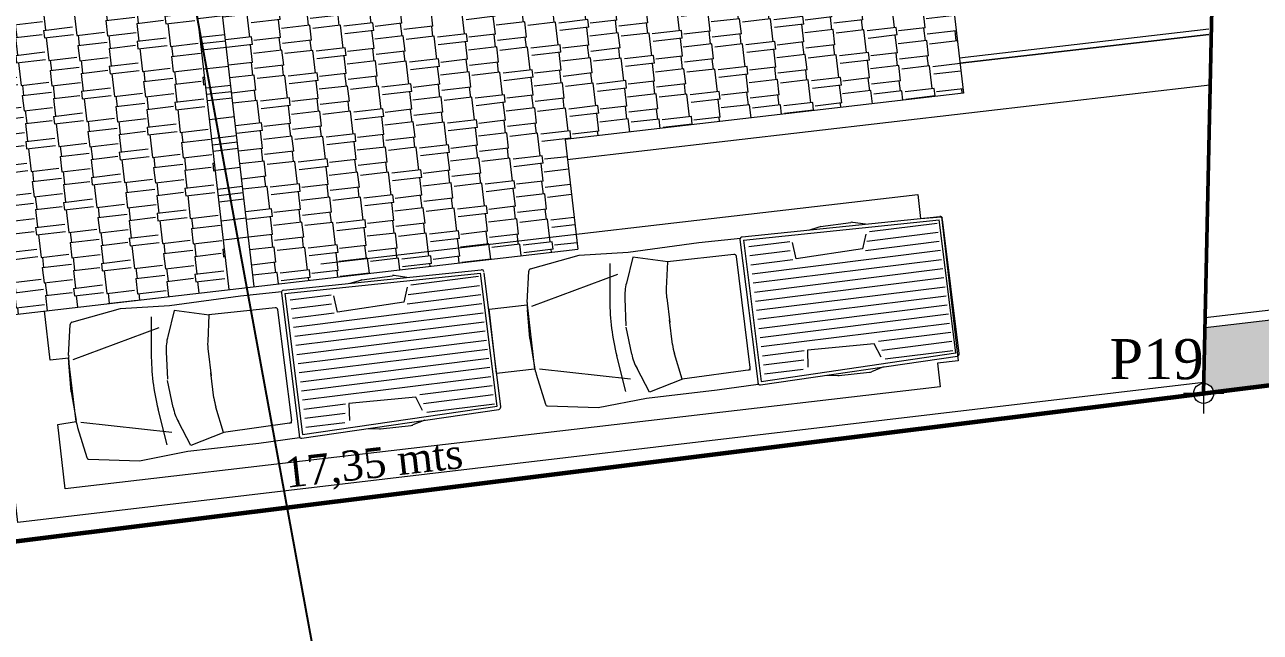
# Model space of a CAD drawing. Header units: metres. Extents: x 2 to 659295185, y -28 to 1124222152.
# Drawn here: x 658238 to 658250.33, y 1124108.03 to 1124114.09 of the extents above; entities that cross this region are included whole.
import ezdxf

# ---------------------------------------------------------------- set-up
doc = ezdxf.new("R2010")
doc.units = ezdxf.units.M
doc.header["$MEASUREMENT"] = 0
for name, color, linetype, lineweight in [('area verde', 76, 'CONTINUOUS', 13), ('DPIC_Brocal', 7, 'CONTINUOUS', 13), ('DPIC_Poligonal P5', 34, 'CONTINUOUS', 50), ('mobiliario', 252, 'CONTINUOUS', 13)]:
    doc.layers.add(name, color=color, linetype=linetype, lineweight=lineweight)
doc.layers.add('DPIC_Cotas', color=7, linetype='CONTINUOUS')
doc.layers.add('Parcelas', color=140, linetype='CONTINUOUS')
doc.layers.add('DPIC_Poligonal', color=7, linetype='CONTINUOUS', lineweight=60, true_color=0xc3472d)
doc.layers.add('DPIC_Poligonal General', color=7, linetype='CONTINUOUS', lineweight=50, true_color=0x008fc5)
doc.styles.add('ESTILO2', font='times.ttf')
doc.styles.add('TextBookAntig', font='ANTQUAB.TTF', dxfattribs={"height": 3})

# ---------------------------------------------------------------- blocks, each defined once
blk = doc.blocks.new('Carro-03')
at = {"layer": 'mobiliario', "lineweight": 5}
for p, q in [((129.614, 186.044), (129.07, 186.003)), ((130.169, 185.963), (129.614, 186.044)), ((125.568, 185.913), (125.58, 184.417)), ((127.797, 186.004), (125.592, 185.939)), ((127.785, 185.966), (125.606, 185.901)), ((125.606, 185.901), (125.619, 184.417)), ((126.421, 185.964), (126.558, 186.001)), ((126.921, 186.002), (126.579, 186.004)), ((127.052, 185.982), (126.932, 186.001)), ((127.738, 185.889), (127.305, 185.885)), ((127.799, 184.39), (127.785, 185.966)), ((128.279, 186.005), (127.823, 185.992)), ((127.837, 184.378), (127.823, 185.992)), ((129.07, 186.003), (128.279, 186.005)), ((128.65, 185.84), (129.028, 185.941)), ((129.028, 185.941), (129.135, 185.667)), ((129.288, 185.906), (129.343, 185.5)), ((130.253, 185.601), (130.19, 185.942)), ((126.389, 185.877), (125.633, 185.871)), ((126.415, 185.776), (125.634, 185.769)), ((126.433, 185.854), (126.491, 185.697)), ((127.235, 185.683), (127.252, 185.869)), ((127.738, 185.787), (127.289, 185.783)), ((127.887, 185.798), (127.898, 184.559)), ((127.888, 185.824), (128.652, 185.842)), ((128.652, 185.842), (128.704, 185.551)), ((129.222, 185.775), (130.212, 185.549)), ((126.441, 185.674), (125.635, 185.668)), ((126.491, 185.697), (127.235, 185.683)), ((127.739, 185.686), (127.273, 185.682)), ((127.74, 185.584), (125.636, 185.566)), ((127.741, 185.482), (125.637, 185.464)), ((129.175, 185.501), (129.203, 185.197)), ((130.278, 185.199), (130.262, 185.52)), ((127.742, 185.381), (125.638, 185.363)), ((128.714, 185.446), (128.715, 185.17)), ((127.743, 185.279), (125.639, 185.261)), ((128.718, 184.926), (128.715, 185.201)), ((130.278, 185.199), (130.268, 184.878)), ((127.744, 185.178), (125.639, 185.16)), ((127.745, 185.076), (125.64, 185.058)), ((129.18, 184.879), (129.203, 185.183)), ((127.745, 184.974), (125.641, 184.956)), ((127.746, 184.873), (125.642, 184.855)), ((128.664, 184.529), (128.711, 184.821)), ((129.232, 184.606), (130.218, 184.848)), ((129.3, 184.475), (129.348, 184.883)), ((130.26, 184.797), (130.203, 184.455)), ((127.747, 184.771), (125.643, 184.753)), ((126.467, 184.659), (125.644, 184.652)), ((126.5, 184.637), (127.244, 184.663)), ((127.244, 184.663), (127.264, 184.478)), ((127.748, 184.67), (127.281, 184.666)), ((129.041, 184.436), (129.143, 184.712)), ((126.442, 184.557), (125.645, 184.55)), ((126.445, 184.478), (126.5, 184.637)), ((127.749, 184.568), (127.299, 184.564)), ((127.923, 184.534), (128.664, 184.529)), ((128.661, 184.531), (129.041, 184.436)), ((127.811, 184.352), (125.606, 184.379)), ((127.799, 184.39), (125.619, 184.417)), ((126.401, 184.455), (125.646, 184.448)), ((127.75, 184.466), (127.292, 184.462)), ((129.084, 184.375), (128.293, 184.359)), ((129.629, 184.343), (129.084, 184.375)), ((130.182, 184.434), (129.629, 184.343)), ((126.435, 184.369), (126.572, 184.333)), ((126.935, 184.339), (126.593, 184.331)), ((127.066, 184.361), (126.947, 184.34)), ((128.293, 184.359), (127.83, 184.365))]:
    blk.add_line(p, q, dxfattribs=at)
for centre, radius, start, end in [((125.593, 185.914), 0.0254, 91.6879, 180.4916), ((126.578, 185.928), 0.0762, 89.6519, 105.465), ((126.92, 185.926), 0.0762, 80.9436, 89.6519), ((127.798, 185.979), 0.0254, 0.4916, 91.6879), ((130.165, 185.938), 0.0254, 10.3886, 81.6754), ((127.913, 185.799), 0.0254, 91.407, 180.5524), ((128.568, 185.445), 0.61, 5.2315, 21.382), ((128.104, 185.443), 0.61, 0.2551, 10.1539), ((126.927, 185.171), 2.438, 353.2287, 7.7545), ((129.653, 185.491), 0.61, 2.7684, 10.3886), ((128.109, 184.918), 0.61, 350.8293, 0.7282), ((128.572, 184.924), 0.61, 339.6012, 355.7517), ((129.658, 184.897), 0.61, 350.5946, 358.2148), ((127.923, 184.559), 0.0254, 180.4309, 269.5762), ((125.606, 184.405), 0.0254, 180.4916, 269.2954), ((127.812, 184.378), 0.0254, 269.2954, 0.4916), ((130.178, 184.459), 0.0254, 279.3078, 350.5946), ((126.591, 184.407), 0.0762, 255.5182, 271.3314), ((126.933, 184.415), 0.0762, 271.3314, 280.0397)]:
    blk.add_arc(centre, radius, start, end, dxfattribs=at)
blk = doc.blocks.new('*U1478')
at = {"layer": 'DPIC_Poligonal P5', "linetype": 'Continuous', "lineweight": 0}
for p, q in [((1.34, -0.139), (1.34, -0.539)), ((1.54, -0.339), (1.14, -0.339))]:
    blk.add_line(p, q, dxfattribs=at)
blk.add_circle((1.34, -0.339), 0.1, dxfattribs=at)
at = {"layer": 'DPIC_Poligonal P5', "color": 18, "lineweight": 0, "insert": (0.4, 0), "char_height": 0.4, "attachment_point": 4, "style": 'ESTILO2'}
blk.add_mtext('P19', dxfattribs=at)

msp = doc.modelspace()

# ---------------------------------------------------------------- hatches: boundary and pattern name
at = {"layer": 'area verde', "lineweight": 0}
h = msp.add_hatch(dxfattribs=at)
h.set_pattern_fill('AR-SAND', color=256, scale=0.08, angle=6.62621, style=0)
h.set_pattern_definition([(44.126207972, (2.38171, -3.75059), (-0.022792935697, 0.152534708451), [0, -0.1216, 0, -0.136, 0, -0.13]), (14.126207972, (2.38171, -3.75059), (0.114584241676, 0.240600928426), [0, -0.0656, 0, -0.1096, 0, -0.042]), (334.126207972, (2.28397, -3.76194), (0.247414932823, 0.02919734577), [0, -0.04, 0, -0.144, 0, -0.188]), (324.126207972, (2.28397, -3.76194), (0.230781569816, 0.097495543576), [0, -0.02, 0, -0.0944, 0, -0.108])])
h.paths.add_polyline_path([(658256.0657, 1124116.2494), (658255.6656, 1124116.2494), (658255.5967, 1124113.1439, -0.3738341), (658254.1848, 1124111.5905), (658249.7746, 1124111.0694), (658249.7626, 1124110.5127, -0.3725014), (658249.8596, 1124110.425), (658255.9533, 1124111.1835)])
at = {"layer": 'DPIC_Poligonal P5', "lineweight": 0}
h = msp.add_hatch(dxfattribs=at)
h.set_pattern_fill('AR-RSHKE', color=256, scale=0.001, angle=96.62621, style=0)
h.set_pattern_definition([(96.6262, (658247.49183, 1124112.31497), (-0.377503, 0.608202), [0.1524, -0.127, 0.1778, -0.0762, 0.2286, -0.1016]), (96.6262, (658247.46163, 1124112.46488), (-0.377503, 0.608202), [0.127, -0.4826, 0.1016, -0.1524]), (96.6262, (658247.458, 1124112.7713), (-0.377503, 0.608202), [0.0762, -0.7874]), (186.6262, (658247.49183, 1124112.31497), (-0.277851, -0.249629), [0.2921, -0.9271]), (186.6262, (658247.47425, 1124112.46635), (-0.277851, -0.249629), [0.28575, -0.93345]), (186.6262, (658247.4596, 1124112.5925), (-0.277851, -0.249629), [0.2667, -0.9525]), (186.6262, (658247.458, 1124112.77131), (-0.277851, -0.249629), [0.2921, -0.9271]), (186.6262, (658247.4492, 1124112.847), (-0.277851, -0.249629), [0.2921, -0.9271]), (186.6262, (658247.4039, 1124113.07188), (-0.277851, -0.249629), [0.2794, -0.9398])])
h.paths.add_polyline_path([(658241.4648, 1124115.2229), (658241.0011, 1124114.8782), (658240.9344, 1124115.4522)], flags=16)
h.paths.add_polyline_path([(658245.2335, 1124120.0561), (658239.3702, 1124119.375), (658240.2876, 1124111.4781), (658243.5159, 1124111.8531), (658243.3889, 1124112.9457), (658247.3649, 1124113.4076), (658246.9668, 1124116.8346), (658245.6258, 1124116.6788)])
h = msp.add_hatch(dxfattribs=at)
h.set_pattern_fill('AR-RSHKE', color=256, scale=0.001, angle=276.62621, style=0)
h.set_pattern_definition([(276.6262, (658240.03924, 1124111.44922), (0.377503, -0.608202), [0.1524, -0.127, 0.1778, -0.0762, 0.2286, -0.1016]), (276.6262, (658240.06944, 1124111.2993), (0.377503, -0.608202), [0.127, -0.4826, 0.1016, -0.1524]), (276.6262, (658240.07308, 1124110.99287), (0.377503, -0.608202), [0.0762, -0.7874]), (6.6262, (658240.03924, 1124111.44922), (0.277851, 0.249629), [0.2921, -0.9271]), (6.6262, (658240.05683, 1124111.29784), (0.277851, 0.249629), [0.28575, -0.93345]), (6.6262, (658240.07148, 1124111.17169), (0.277851, 0.249629), [0.2667, -0.9525]), (6.6262, (658240.07308, 1124110.99287), (0.277851, 0.249629), [0.2921, -0.9271]), (6.6262, (658240.08187, 1124110.91718), (0.277851, 0.249629), [0.2921, -0.9271]), (6.6262, (658240.12717, 1124110.6923), (0.277851, 0.249629), [0.2794, -0.9398])])
h.paths.add_polyline_path([(658238.2517, 1124114.8497), (658238.7154, 1124115.1944), (658238.7821, 1124114.6204)], flags=16)
h.paths.add_polyline_path([(658239.1219, 1124119.3461), (658235.3969, 1124118.9134), (658235.7546, 1124115.8341), (658234.9103, 1124115.736), (658235.47, 1124110.9184), (658240.0392, 1124111.4492)])
h = msp.add_hatch(dxfattribs=at)
h.set_pattern_fill('PLASTI', color=256, scale=0.08, angle=186.62621, style=0)
h.set_pattern_definition([(186.626, (658240.2299, 1124111.97473), (0.05862, -0.504607), []), (186.626, (658240.2372, 1124111.91165), (0.05862, -0.504607), []), (186.626, (658240.24453, 1124111.8486), (0.05862, -0.504607), []), (186.626, (658240.2665, 1124111.65935), (0.05862, -0.504607), [])])
h.paths.add_polyline_path([(658239.9815, 1124111.9459), (658240.2299, 1124111.9747), (658239.4135, 1124119.0025), (658239.1652, 1124118.9736)])

# ---------------------------------------------------------------- linework, layer by layer
at = {"layer": 'DPIC_Brocal', "lineweight": 5}
for p, q in [((658249.7768, 1124111.1703), (658254.1731, 1124111.6898)), ((658249.7746, 1124111.0694), (658254.1848, 1124111.5905))]:
    msp.add_line(p, q, dxfattribs=at)
at = {"layer": 'DPIC_Poligonal'}
msp.add_lwpolyline([(658232.3817, 1124108.2494), (658256.4817, 1124111.2494), (658257.3817, 1124168.7994), (658247.8617, 1124167.0994), (658231.8617, 1124162.1294), (658227.8717, 1124162.1994), (658232.3817, 1124108.2494)], dxfattribs=at)
at = {"layer": 'DPIC_Poligonal', "lineweight": 9}
msp.add_lwpolyline([(658231.7173, 1124118.4077), (658249.9791, 1124120.5291), (658249.7604, 1124110.4127), (658232.5351, 1124108.2657)], close=True, dxfattribs=at)
at = {"layer": 'DPIC_Poligonal General', "color": 0}
msp.add_lwpolyline([(658248.0713, 1124167.7181), (658248.0713, 1124167.7181), (658257.3817, 1124168.7994), (658256.4817, 1124111.2493), (658232.3817, 1124108.2494), (658227.8717, 1124162.1994)], dxfattribs=at)
at = {"layer": 'DPIC_Poligonal General'}
msp.add_lwpolyline([(658231.7173, 1124118.4076), (658249.9791, 1124120.529), (658249.7604, 1124110.4126), (658232.5351, 1124108.2656)], close=True, dxfattribs=at)
at = {"layer": 'DPIC_Poligonal P5', "lineweight": 0}
for p, q in [((658240.0392, 1124111.4492), (658239.1219, 1124119.3461)), ((658240.2876, 1124111.4781), (658239.3702, 1124119.375))]:
    msp.add_line(p, q, dxfattribs=at)
at = {"layer": 'DPIC_Poligonal P5', "lineweight": 13}
for p, q in [((658249.814, 1124114.0445), (658247.3245, 1124113.7553)), ((658247.3303, 1124113.7056), (658249.8129, 1124113.994)), ((658249.8129, 1124113.994), (658247.3303, 1124113.7056)), ((658235.47, 1124110.9184), (658243.5159, 1124111.8531))]:
    msp.add_line(p, q, dxfattribs=at)
at = {"layer": 'DPIC_Poligonal P5'}
msp.add_lwpolyline([(658231.7173, 1124118.4077), (658249.9791, 1124120.5291), (658249.7604, 1124110.4127), (658232.5351, 1124108.2657)], close=True, dxfattribs=at)
at = {"layer": 'DPIC_Poligonal P5', "lineweight": 13}
for points in [[(658245.2191, 1124120.1802), (658245.6258, 1124116.6788), (658246.9668, 1124116.8346), (658247.3649, 1124113.4076), (658243.3889, 1124112.9457), (658243.5159, 1124111.8531)], [(658243.412, 1124112.7471), (658249.8239, 1124113.492), (658249.758, 1124110.5229), (658237.9293, 1124109.1252), (658237.6907, 1124111.1764)], [(658240.9513, 1124111.7062), (658246.9092, 1124112.3983), (658246.9371, 1124112.1582), (658247.1461, 1124112.1733), (658247.3126, 1124110.7392), (658247.1048, 1124110.715), (658247.1324, 1124110.477), (658238.4015, 1124109.4628), (658238.3271, 1124110.1032), (658238.5112, 1124110.1337), (658238.4361, 1124110.7649), (658238.2527, 1124110.7436), (658238.1956, 1124111.2351)]]:
    msp.add_lwpolyline(points, dxfattribs=at)
msp.add_lwpolyline([(658242.7059, 1124110.6119), (658242.6315, 1124111.2523), (658243.0114, 1124111.2964), (658243.0858, 1124110.656)], close=True, dxfattribs=at)
at = {"layer": 'Parcelas', "lineweight": -3}
msp.add_line((658236.0287, 1124134.2789), (658241.6936, 1124103.4042), dxfattribs=at)

# ---------------------------------------------------------------- block references
at = {"layer": 'DPIC_Poligonal P5', "lineweight": 13, "xscale": 0.9000000000421393, "yscale": 0.9000000000421393, "zscale": 0.9000000000421393, "rotation": 186.6262079767035}
for p in [(658340.2712, 1124290.0555), (658335.6958, 1124289.524)]:
    msp.add_blockref('Carro-03', p, dxfattribs=at)
at = {"layer": 'DPIC_Poligonal P5', "lineweight": 0}
msp.add_blockref('*U1478', (658248.4208, 1124110.7522), dxfattribs=at)

# ---------------------------------------------------------------- texts
at = {"layer": 'DPIC_Cotas', "insert": (658239.3142, 1124109.6278), "char_height": 0.3, "width": 4.283965, "attachment_point": 1, "rotation": 6.40113, "style": 'TextBookAntig'}
msp.add_mtext('\\pi1.2665;{\\fBook Antiqua|b0|i0|c0|p18;17,35 mts}', dxfattribs=at)

doc.saveas('drawing.dxf')
